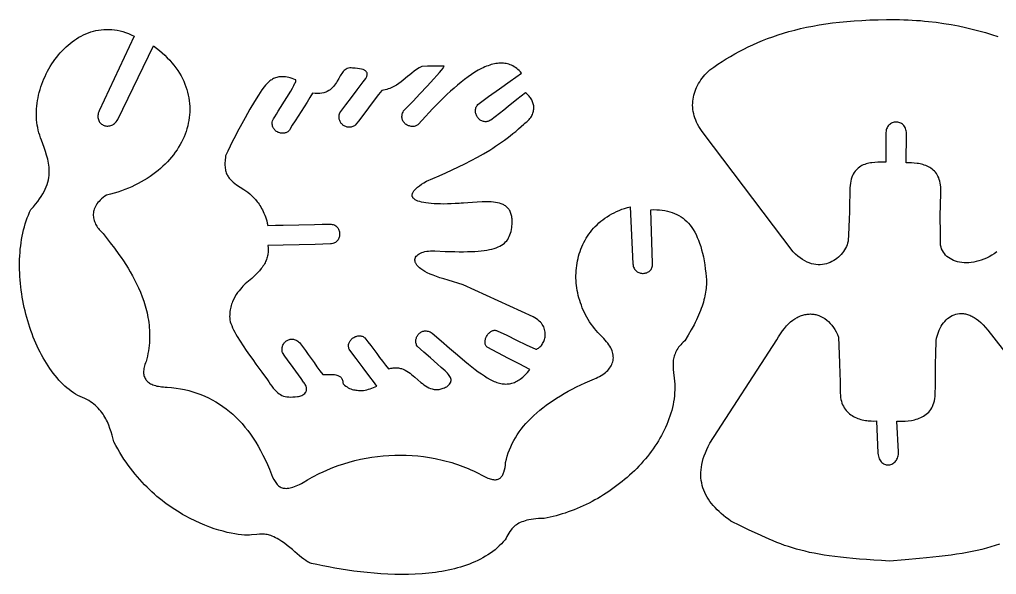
# Model space of a CAD drawing. Extents: x 0 to 255, y 0 to 95.
# Drawn here: x 99.8 to 177.2, y 0 to 43.9 of the extents above; entities that cross this region are included whole.
import ezdxf

# ---------------------------------------------------------------- set-up
doc = ezdxf.new("R2010")
doc.units = 0
doc.layers.add('LAYER_1', color=1, linetype='CONTINUOUS')

msp = doc.modelspace()

# ---------------------------------------------------------------- linework, layer by layer
at = {"layer": 'LAYER_1'}
for points in [[(177.2, 25.507), (176.998, 25.366), (176.794, 25.239), (176.589, 25.124), (176.383, 25.023), (176.178, 24.934), (175.974, 24.857), (175.771, 24.793), (175.569, 24.741), (175.371, 24.701), (175.175, 24.672), (174.983, 24.655), (174.794, 24.649), (174.611, 24.654), (174.432, 24.67), (174.259, 24.696), (174.093, 24.733), (173.933, 24.779), (173.781, 24.836), (173.637, 24.902), (173.501, 24.978), (173.374, 25.063), (173.257, 25.156), (173.15, 25.259), (173.053, 25.37), (172.968, 25.49), (172.895, 25.618), (172.834, 25.753), (172.786, 25.896), (172.766, 25.971), (172.751, 26.047), (172.733, 27.253), (172.726, 28.076), (172.725, 28.614), (172.731, 28.967), (172.748, 29.501), (172.757, 29.879), (172.761, 30.462), (172.757, 30.636), (172.743, 30.801), (172.72, 30.956), (172.688, 31.103), (172.648, 31.24), (172.601, 31.369), (172.545, 31.489), (172.483, 31.602), (172.415, 31.706), (172.34, 31.804), (172.259, 31.893), (172.174, 31.976), (172.083, 32.052), (171.988, 32.121), (171.89, 32.185), (171.787, 32.242), (171.682, 32.293), (171.574, 32.339), (171.463, 32.379), (171.351, 32.415), (171.238, 32.446), (171.123, 32.472), (171.008, 32.495), (170.893, 32.513), (170.664, 32.538), (170.44, 32.551), (170.224, 32.553), (170.02, 32.547), (170.047, 34.854), (170.041, 34.968), (170.026, 35.075), (170.003, 35.174), (169.972, 35.266), (169.934, 35.35), (169.89, 35.426), (169.84, 35.495), (169.784, 35.557), (169.724, 35.611), (169.66, 35.657), (169.592, 35.697), (169.521, 35.728), (169.448, 35.753), (169.373, 35.77), (169.297, 35.779), (169.221, 35.782), (169.144, 35.777), (169.069, 35.764), (168.994, 35.745), (168.922, 35.718), (168.852, 35.684), (168.785, 35.643), (168.721, 35.595), (168.662, 35.539), (168.608, 35.476), (168.559, 35.407), (168.517, 35.33), (168.481, 35.246), (168.452, 35.155), (168.431, 35.056), (168.419, 34.951), (168.415, 34.839), (168.415, 34.839), (168.425, 32.594), (168.22, 32.6), (168.003, 32.602), (167.778, 32.599), (167.546, 32.587), (167.313, 32.562), (167.197, 32.545), (167.081, 32.522), (166.967, 32.496), (166.854, 32.464), (166.743, 32.426), (166.635, 32.383), (166.529, 32.334), (166.427, 32.278), (166.328, 32.214), (166.234, 32.144), (166.144, 32.065), (166.059, 31.979), (165.98, 31.883), (165.906, 31.779), (165.839, 31.665), (165.778, 31.542), (165.724, 31.408), (165.678, 31.264), (165.64, 31.108), (165.61, 30.942), (165.589, 30.763), (165.577, 30.572), (165.556, 29.928), (165.546, 29.508), (165.539, 28.959), (165.532, 28.638), (165.515, 28.159), (165.482, 27.427), (165.43, 26.345), (165.394, 26.208), (165.349, 26.072), (165.294, 25.938), (165.229, 25.805), (165.156, 25.676), (165.074, 25.55), (164.985, 25.428), (164.887, 25.311), (164.782, 25.199), (164.669, 25.093), (164.55, 24.994), (164.424, 24.901), (164.293, 24.817), (164.155, 24.741), (164.012, 24.674), (163.864, 24.616), (163.711, 24.569), (163.554, 24.533), (163.393, 24.508), (163.228, 24.495), (163.06, 24.495), (162.889, 24.509), (162.715, 24.536), (162.539, 24.578), (162.361, 24.635), (162.182, 24.708), (162.001, 24.798), (161.819, 24.905), (161.637, 25.029), (161.454, 25.172), (161.272, 25.333), (161.09, 25.514), (153.953, 34.931), (153.829, 35.098), (153.715, 35.265), (153.612, 35.433), (153.52, 35.601), (153.437, 35.769), (153.365, 35.937), (153.303, 36.105), (153.25, 36.273), (153.207, 36.44), (153.173, 36.606), (153.149, 36.772), (153.133, 36.938), (153.127, 37.102), (153.129, 37.266), (153.14, 37.428), (153.159, 37.589), (153.186, 37.749), (153.222, 37.907), (153.265, 38.064), (153.316, 38.219), (153.375, 38.372), (153.441, 38.523), (153.515, 38.672), (153.596, 38.819), (153.683, 38.964), (153.777, 39.107), (153.878, 39.246), (153.986, 39.383), (154.099, 39.518), (154.219, 39.649), (154.344, 39.778), (154.476, 39.903), (154.798, 40.126), (155.123, 40.344), (155.452, 40.557), (155.785, 40.765), (156.122, 40.967), (156.465, 41.164), (156.814, 41.356), (157.169, 41.542), (157.531, 41.722), (157.901, 41.896), (158.279, 42.064), (158.665, 42.225), (159.062, 42.38), (159.468, 42.529), (159.884, 42.67), (160.312, 42.805), (160.751, 42.932), (161.203, 43.052), (161.668, 43.165), (162.146, 43.27), (162.638, 43.368), (163.145, 43.457), (163.667, 43.539), (164.205, 43.612), (164.76, 43.677), (165.331, 43.733), (165.92, 43.781), (166.527, 43.82), (167.153, 43.85), (167.798, 43.871), (168.463, 43.882), (169.149, 43.884), (169.494, 43.88), (169.836, 43.871), (170.172, 43.858), (170.505, 43.841), (170.833, 43.821), (171.156, 43.797), (171.476, 43.77), (171.791, 43.739), (172.409, 43.668), (173.01, 43.583), (173.595, 43.487), (174.164, 43.38), (174.718, 43.263), (175.258, 43.136), (175.782, 43), (176.292, 42.856), (176.788, 42.704), (177.271, 42.546)], [(177.417, 2.393), (177.081, 2.282), (176.738, 2.177), (176.385, 2.078), (176.022, 1.985), (175.648, 1.898), (175.262, 1.816), (174.863, 1.738), (174.45, 1.665), (174.022, 1.596), (173.578, 1.531), (173.118, 1.47), (172.639, 1.411), (172.143, 1.356), (171.626, 1.303), (171.089, 1.252), (169.949, 1.155), (168.716, 1.063), (168.073, 1.096), (167.462, 1.132), (166.881, 1.171), (166.329, 1.213), (165.803, 1.258), (165.303, 1.306), (164.826, 1.357), (164.372, 1.413), (163.938, 1.471), (163.524, 1.534), (163.127, 1.601), (162.747, 1.672), (162.381, 1.748), (162.028, 1.828), (161.687, 1.913), (161.355, 2.002), (161.032, 2.097), (160.716, 2.197), (160.406, 2.302), (160.099, 2.412), (159.794, 2.528), (159.49, 2.65), (159.186, 2.778), (158.879, 2.912), (158.252, 3.199), (157.597, 3.512), (156.903, 3.852), (156.156, 4.222), (155.954, 4.366), (155.759, 4.512), (155.572, 4.661), (155.393, 4.812), (155.223, 4.966), (155.06, 5.122), (154.906, 5.282), (154.761, 5.444), (154.625, 5.609), (154.498, 5.777), (154.381, 5.947), (154.273, 6.122), (154.175, 6.299), (154.088, 6.479), (154.01, 6.663), (153.943, 6.85), (153.887, 7.041), (153.842, 7.236), (153.808, 7.434), (153.786, 7.635), (153.775, 7.841), (153.776, 8.05), (153.79, 8.263), (153.815, 8.481), (153.853, 8.702), (153.904, 8.928), (153.968, 9.158), (154.045, 9.392), (154.135, 9.63), (154.24, 9.873), (154.358, 10.121), (154.49, 10.373), (159.794, 18.55), (159.934, 18.805), (160.08, 19.042), (160.231, 19.262), (160.387, 19.464), (160.547, 19.649), (160.711, 19.818), (160.878, 19.969), (161.048, 20.104), (161.22, 20.222), (161.394, 20.323), (161.482, 20.368), (161.57, 20.409), (161.658, 20.445), (161.746, 20.478), (161.834, 20.507), (161.922, 20.532), (162.01, 20.553), (162.098, 20.57), (162.186, 20.583), (162.273, 20.592), (162.361, 20.597), (162.448, 20.599), (162.534, 20.597), (162.62, 20.591), (162.706, 20.581), (162.79, 20.567), (162.875, 20.55), (162.958, 20.529), (163.122, 20.476), (163.283, 20.409), (163.44, 20.327), (163.592, 20.231), (163.739, 20.121), (163.88, 19.997), (164.015, 19.859), (164.144, 19.708), (164.265, 19.543), (164.379, 19.365), (164.484, 19.175), (164.581, 18.971), (164.669, 18.754), (164.739, 16.727), (164.777, 15.837), (164.795, 15.303), (164.811, 14.342), (164.818, 14.168), (164.836, 14.002), (164.862, 13.845), (164.898, 13.696), (164.942, 13.556), (164.995, 13.423), (165.055, 13.299), (165.122, 13.182), (165.196, 13.073), (165.276, 12.971), (165.362, 12.875), (165.453, 12.787), (165.549, 12.706), (165.65, 12.63), (165.754, 12.561), (165.862, 12.499), (165.973, 12.441), (166.086, 12.39), (166.202, 12.344), (166.319, 12.303), (166.437, 12.267), (166.556, 12.236), (166.675, 12.209), (166.794, 12.187), (166.912, 12.169), (167.03, 12.155), (167.259, 12.138), (167.478, 12.134), (167.683, 12.142), (167.781, 9.592), (167.8, 9.466), (167.826, 9.349), (167.859, 9.242), (167.899, 9.144), (167.944, 9.056), (167.994, 8.977), (168.05, 8.907), (168.109, 8.846), (168.172, 8.794), (168.238, 8.75), (168.307, 8.715), (168.378, 8.689), (168.451, 8.67), (168.524, 8.66), (168.598, 8.658), (168.672, 8.663), (168.746, 8.677), (168.819, 8.698), (168.889, 8.726), (168.958, 8.762), (169.024, 8.804), (169.087, 8.854), (169.147, 8.911), (169.202, 8.974), (169.252, 9.044), (169.297, 9.121), (169.336, 9.204), (169.369, 9.293), (169.395, 9.388), (169.414, 9.49), (169.425, 9.597), (169.427, 9.709), (169.427, 9.709), (169.279, 12.116), (169.486, 12.115), (169.71, 12.118), (169.947, 12.129), (170.193, 12.151), (170.443, 12.186), (170.569, 12.21), (170.694, 12.238), (170.819, 12.27), (170.941, 12.308), (171.062, 12.352), (171.181, 12.401), (171.296, 12.456), (171.408, 12.518), (171.516, 12.587), (171.62, 12.663), (171.719, 12.747), (171.812, 12.838), (171.899, 12.938), (171.979, 13.047), (172.052, 13.165), (172.118, 13.292), (172.176, 13.429), (172.225, 13.576), (172.265, 13.734), (172.295, 13.903), (172.315, 14.082), (172.325, 14.273), (172.336, 14.918), (172.339, 15.338), (172.337, 15.887), (172.339, 16.208), (172.349, 16.687), (172.369, 17.42), (172.404, 18.502), (172.436, 18.674), (172.477, 18.844), (172.526, 19.009), (172.583, 19.171), (172.647, 19.327), (172.72, 19.478), (172.8, 19.623), (172.887, 19.761), (172.981, 19.891), (173.082, 20.014), (173.189, 20.127), (173.302, 20.231), (173.421, 20.325), (173.546, 20.408), (173.677, 20.479), (173.812, 20.539), (173.953, 20.585), (174.098, 20.619), (174.248, 20.638), (174.324, 20.642), (174.402, 20.643), (174.48, 20.639), (174.56, 20.632), (174.64, 20.621), (174.721, 20.605), (174.803, 20.586), (174.886, 20.562), (174.97, 20.534), (175.055, 20.501), (175.14, 20.464), (175.226, 20.422), (175.313, 20.376), (175.4, 20.325), (175.488, 20.269), (175.577, 20.209), (175.755, 20.072), (175.936, 19.915), (176.119, 19.737), (176.303, 19.537), (176.488, 19.314), (183.774, 10.012)]]:
    msp.add_lwpolyline(points, dxfattribs=at)
for points in [[(100.741, 28.864), (100.941, 29.079), (101.124, 29.291), (101.29, 29.498), (101.44, 29.702), (101.574, 29.902), (101.693, 30.098), (101.798, 30.291), (101.889, 30.481), (101.967, 30.667), (102.033, 30.85), (102.086, 31.03), (102.129, 31.208), (102.161, 31.382), (102.183, 31.554), (102.195, 31.723), (102.199, 31.89), (102.195, 32.055), (102.184, 32.218), (102.166, 32.379), (102.141, 32.537), (102.111, 32.694), (102.076, 32.85), (102.037, 33.003), (101.995, 33.156), (101.901, 33.457), (101.8, 33.753), (101.697, 34.047), (101.597, 34.338), (101.518, 34.531), (101.448, 34.728), (101.387, 34.927), (101.334, 35.13), (101.289, 35.335), (101.253, 35.543), (101.225, 35.753), (101.204, 35.965), (101.192, 36.178), (101.187, 36.393), (101.19, 36.609), (101.201, 36.825), (101.219, 37.042), (101.244, 37.26), (101.276, 37.477), (101.315, 37.694), (101.361, 37.911), (101.414, 38.127), (101.474, 38.342), (101.54, 38.555), (101.612, 38.767), (101.69, 38.977), (101.775, 39.185), (101.865, 39.39), (101.962, 39.593), (102.064, 39.793), (102.171, 39.989), (102.284, 40.183), (102.403, 40.372), (102.527, 40.557), (102.655, 40.738), (102.789, 40.915), (102.927, 41.087), (103.071, 41.253), (103.218, 41.415), (103.371, 41.571), (103.527, 41.72), (103.688, 41.864), (103.853, 42.001), (104.021, 42.132), (104.194, 42.256), (104.37, 42.372), (104.55, 42.481), (104.733, 42.582), (104.92, 42.675), (105.109, 42.76), (105.302, 42.837), (105.498, 42.904), (105.696, 42.963), (105.897, 43.012), (106.101, 43.051), (106.307, 43.081), (106.515, 43.1), (106.726, 43.109), (106.938, 43.107), (107.153, 43.094), (107.369, 43.071), (107.587, 43.035), (107.806, 42.988), (108.027, 42.929), (108.249, 42.857), (108.472, 42.773), (108.697, 42.676), (108.922, 42.566), (106.161, 36.672), (106.118, 36.574), (106.085, 36.479), (106.063, 36.386), (106.05, 36.296), (106.047, 36.209), (106.052, 36.126), (106.065, 36.047), (106.086, 35.971), (106.114, 35.9), (106.149, 35.833), (106.19, 35.771), (106.237, 35.713), (106.289, 35.661), (106.346, 35.614), (106.407, 35.573), (106.472, 35.538), (106.54, 35.509), (106.611, 35.487), (106.684, 35.471), (106.759, 35.462), (106.836, 35.46), (106.914, 35.466), (106.991, 35.479), (107.069, 35.5), (107.146, 35.529), (107.223, 35.567), (107.297, 35.614), (107.37, 35.669), (107.44, 35.733), (107.507, 35.807), (107.571, 35.89), (107.63, 35.984), (110.441, 41.799), (110.684, 41.62), (110.916, 41.436), (111.137, 41.25), (111.346, 41.059), (111.545, 40.866), (111.732, 40.669), (111.909, 40.469), (112.074, 40.267), (112.229, 40.062), (112.374, 39.854), (112.508, 39.644), (112.631, 39.433), (112.744, 39.219), (112.846, 39.004), (112.939, 38.787), (113.021, 38.569), (113.093, 38.349), (113.156, 38.129), (113.208, 37.907), (113.251, 37.686), (113.283, 37.463), (113.307, 37.241), (113.32, 37.018), (113.325, 36.795), (113.32, 36.573), (113.305, 36.351), (113.282, 36.13), (113.249, 35.909), (113.207, 35.69), (113.157, 35.472), (113.097, 35.254), (113.029, 35.039), (112.952, 34.825), (112.867, 34.613), (112.773, 34.403), (112.67, 34.195), (112.56, 33.99), (112.441, 33.787), (112.314, 33.587), (112.178, 33.39), (112.035, 33.196), (111.884, 33.005), (111.725, 32.818), (111.559, 32.635), (111.384, 32.455), (111.202, 32.279), (111.013, 32.108), (110.817, 31.94), (110.613, 31.778), (110.401, 31.62), (110.183, 31.467), (109.958, 31.319), (109.725, 31.176), (109.486, 31.038), (109.24, 30.907), (108.987, 30.781), (108.728, 30.661), (108.462, 30.547), (108.19, 30.439), (107.911, 30.338), (107.627, 30.244), (107.335, 30.157), (107.038, 30.076), (106.735, 30.003), (106.594, 29.905), (106.465, 29.807), (106.346, 29.707), (106.239, 29.607), (106.142, 29.506), (106.055, 29.405), (105.978, 29.303), (105.91, 29.202), (105.852, 29.1), (105.803, 28.998), (105.763, 28.896), (105.731, 28.794), (105.708, 28.692), (105.693, 28.591), (105.685, 28.49), (105.685, 28.39), (105.692, 28.291), (105.706, 28.192), (105.726, 28.095), (105.753, 27.998), (105.785, 27.902), (105.824, 27.808), (105.868, 27.715), (105.917, 27.624), (105.972, 27.534), (106.031, 27.446), (106.094, 27.36), (106.161, 27.275), (106.232, 27.193), (106.307, 27.112), (106.385, 27.034), (106.466, 26.959), (107.03, 26.231), (107.361, 25.796), (107.712, 25.315), (107.892, 25.059), (108.073, 24.792), (108.255, 24.515), (108.434, 24.228), (108.612, 23.931), (108.786, 23.626), (108.954, 23.311), (109.117, 22.987), (109.272, 22.655), (109.419, 22.315), (109.555, 21.966), (109.681, 21.611), (109.794, 21.247), (109.846, 21.063), (109.894, 20.877), (109.938, 20.689), (109.978, 20.499), (110.015, 20.308), (110.047, 20.116), (110.075, 19.921), (110.098, 19.725), (110.117, 19.528), (110.131, 19.329), (110.14, 19.129), (110.144, 18.927), (110.143, 18.724), (110.136, 18.52), (110.124, 18.314), (110.106, 18.107), (110.082, 17.899), (110.052, 17.69), (110.016, 17.479), (109.973, 17.268), (109.924, 17.055), (109.869, 16.841), (109.82, 16.723), (109.779, 16.609), (109.744, 16.497), (109.715, 16.389), (109.694, 16.285), (109.678, 16.183), (109.67, 16.085), (109.667, 15.991), (109.672, 15.899), (109.683, 15.812), (109.7, 15.728), (109.724, 15.647), (109.754, 15.57), (109.791, 15.496), (109.834, 15.427), (109.883, 15.36), (109.939, 15.298), (110.001, 15.239), (110.07, 15.183), (110.144, 15.132), (110.226, 15.084), (110.313, 15.04), (110.406, 15), (110.506, 14.964), (110.612, 14.932), (110.724, 14.903), (110.842, 14.879), (110.967, 14.858), (111.097, 14.842), (111.234, 14.829), (111.377, 14.821), (111.525, 14.816), (111.883, 14.785), (112.234, 14.741), (112.578, 14.686), (112.916, 14.618), (113.248, 14.539), (113.573, 14.448), (113.892, 14.345), (114.205, 14.231), (114.511, 14.104), (114.811, 13.966), (115.104, 13.815), (115.392, 13.653), (115.672, 13.479), (115.947, 13.293), (116.214, 13.095), (116.476, 12.885), (116.731, 12.663), (116.98, 12.43), (117.222, 12.185), (117.458, 11.927), (117.688, 11.658), (117.911, 11.377), (118.128, 11.084), (118.339, 10.779), (118.543, 10.463), (118.741, 10.134), (118.932, 9.794), (119.117, 9.442), (119.296, 9.078), (119.468, 8.702), (119.634, 8.314), (119.793, 7.914), (119.883, 7.701), (119.976, 7.509), (120.025, 7.421), (120.075, 7.338), (120.127, 7.261), (120.181, 7.189), (120.237, 7.124), (120.296, 7.064), (120.357, 7.01), (120.421, 6.962), (120.489, 6.921), (120.559, 6.886), (120.633, 6.857), (120.711, 6.835), (120.792, 6.82), (120.878, 6.811), (120.968, 6.809), (121.063, 6.815), (121.162, 6.827), (121.267, 6.847), (121.376, 6.874), (121.491, 6.909), (121.612, 6.951), (121.738, 7.001), (121.871, 7.059), (122.01, 7.125), (122.155, 7.199), (122.307, 7.281), (122.632, 7.47), (122.825, 7.583), (123.021, 7.693), (123.218, 7.799), (123.418, 7.903), (123.619, 8.003), (123.822, 8.099), (124.234, 8.283), (124.653, 8.453), (125.077, 8.61), (125.507, 8.754), (125.942, 8.884), (126.382, 9.001), (126.826, 9.104), (127.274, 9.193), (127.724, 9.269), (128.177, 9.331), (128.632, 9.379), (129.089, 9.412), (129.547, 9.432), (130.005, 9.438), (130.463, 9.429), (130.921, 9.407), (131.378, 9.369), (131.833, 9.318), (132.286, 9.252), (132.737, 9.171), (132.961, 9.125), (133.185, 9.076), (133.407, 9.023), (133.629, 8.966), (133.85, 8.905), (134.069, 8.841), (134.288, 8.773), (134.505, 8.701), (134.721, 8.626), (134.936, 8.547), (135.149, 8.464), (135.361, 8.377), (135.571, 8.286), (135.78, 8.192), (135.987, 8.094), (136.192, 7.992), (136.396, 7.887), (136.598, 7.777), (136.709, 7.717), (136.816, 7.665), (136.919, 7.62), (137.018, 7.582), (137.112, 7.55), (137.202, 7.526), (137.287, 7.508), (137.369, 7.497), (137.447, 7.492), (137.521, 7.493), (137.591, 7.501), (137.657, 7.515), (137.72, 7.534), (137.779, 7.559), (137.835, 7.59), (137.887, 7.627), (137.936, 7.669), (137.982, 7.716), (138.025, 7.768), (138.064, 7.825), (138.101, 7.887), (138.134, 7.954), (138.165, 8.026), (138.193, 8.102), (138.24, 8.267), (138.278, 8.448), (138.306, 8.646), (138.325, 8.857), (138.382, 9.112), (138.45, 9.365), (138.53, 9.614), (138.621, 9.86), (138.724, 10.104), (138.837, 10.344), (138.961, 10.581), (139.096, 10.816), (139.242, 11.047), (139.398, 11.275), (139.566, 11.5), (139.743, 11.722), (139.931, 11.94), (140.129, 12.156), (140.338, 12.368), (140.556, 12.577), (140.785, 12.783), (141.024, 12.986), (141.272, 13.185), (141.53, 13.381), (141.798, 13.574), (142.075, 13.764), (142.362, 13.95), (142.658, 14.133), (142.964, 14.312), (143.278, 14.488), (143.602, 14.661), (143.935, 14.83), (144.277, 14.996), (144.627, 15.159), (144.986, 15.317), (145.354, 15.473), (145.497, 15.534), (145.634, 15.598), (145.764, 15.666), (145.887, 15.737), (146.004, 15.812), (146.114, 15.889), (146.216, 15.969), (146.312, 16.052), (146.4, 16.138), (146.481, 16.227), (146.554, 16.318), (146.619, 16.412), (146.677, 16.508), (146.726, 16.607), (146.768, 16.707), (146.801, 16.81), (146.825, 16.914), (146.842, 17.021), (146.849, 17.129), (146.847, 17.239), (146.837, 17.351), (146.817, 17.464), (146.788, 17.578), (146.75, 17.693), (146.702, 17.81), (146.645, 17.928), (146.578, 18.047), (146.5, 18.167), (146.413, 18.287), (146.315, 18.408), (146.207, 18.53), (146.089, 18.652), (145.928, 18.806), (145.773, 18.965), (145.624, 19.127), (145.482, 19.292), (145.345, 19.46), (145.215, 19.632), (145.09, 19.806), (144.972, 19.983), (144.86, 20.163), (144.754, 20.345), (144.654, 20.529), (144.56, 20.715), (144.473, 20.903), (144.391, 21.093), (144.316, 21.285), (144.247, 21.477), (144.184, 21.671), (144.127, 21.867), (144.076, 22.062), (144.031, 22.259), (143.993, 22.456), (143.96, 22.654), (143.934, 22.852), (143.914, 23.049), (143.9, 23.247), (143.892, 23.444), (143.891, 23.641), (143.895, 23.838), (143.906, 24.033), (143.923, 24.228), (143.946, 24.421), (143.975, 24.613), (144.011, 24.804), (144.052, 24.993), (144.1, 25.18), (144.154, 25.366), (144.214, 25.549), (144.281, 25.73), (144.353, 25.908), (144.432, 26.084), (144.517, 26.257), (144.608, 26.427), (144.705, 26.594), (144.809, 26.758), (144.919, 26.918), (145.035, 27.075), (145.157, 27.228), (145.285, 27.377), (145.42, 27.521), (145.561, 27.662), (145.708, 27.798), (145.861, 27.929), (146.02, 28.056), (146.186, 28.177), (146.358, 28.294), (146.536, 28.405), (146.721, 28.511), (146.911, 28.611), (147.108, 28.705), (147.311, 28.794), (147.521, 28.876), (147.737, 28.952), (147.958, 29.021), (148.187, 29.084), (148.399, 24.571), (148.41, 24.474), (148.428, 24.384), (148.454, 24.301), (148.487, 24.225), (148.527, 24.155), (148.572, 24.091), (148.622, 24.034), (148.677, 23.984), (148.736, 23.94), (148.799, 23.903), (148.865, 23.871), (148.933, 23.846), (149.003, 23.828), (149.074, 23.815), (149.146, 23.808), (149.218, 23.808), (149.29, 23.814), (149.361, 23.825), (149.431, 23.843), (149.498, 23.866), (149.563, 23.895), (149.625, 23.93), (149.683, 23.971), (149.737, 24.017), (149.786, 24.069), (149.83, 24.126), (149.868, 24.189), (149.899, 24.257), (149.923, 24.331), (149.94, 24.41), (149.948, 24.495), (149.948, 24.584), (149.821, 28.847), (150.056, 28.852), (150.284, 28.848), (150.506, 28.835), (150.721, 28.812), (150.929, 28.781), (151.131, 28.739), (151.327, 28.688), (151.516, 28.628), (151.699, 28.557), (151.875, 28.476), (152.045, 28.385), (152.208, 28.284), (152.365, 28.172), (152.516, 28.049), (152.66, 27.915), (152.798, 27.77), (152.93, 27.614), (153.056, 27.447), (153.175, 27.268), (153.288, 27.078), (153.395, 26.876), (153.496, 26.661), (153.591, 26.435), (153.679, 26.196), (153.762, 25.945), (153.838, 25.682), (153.908, 25.405), (153.972, 25.116), (154.031, 24.814), (154.083, 24.498), (154.129, 24.169), (154.169, 23.827), (154.199, 23.574), (154.215, 23.313), (154.217, 23.179), (154.216, 23.043), (154.211, 22.905), (154.202, 22.764), (154.189, 22.621), (154.172, 22.475), (154.151, 22.327), (154.125, 22.176), (154.095, 22.022), (154.06, 21.865), (154.02, 21.706), (153.975, 21.543), (153.926, 21.377), (153.871, 21.209), (153.811, 21.037), (153.746, 20.862), (153.675, 20.683), (153.598, 20.501), (153.516, 20.316), (153.428, 20.127), (153.335, 19.934), (153.235, 19.738), (153.016, 19.334), (152.772, 18.915), (152.502, 18.479), (152.388, 18.376), (152.283, 18.273), (152.186, 18.171), (152.099, 18.069), (152.019, 17.966), (151.947, 17.865), (151.883, 17.763), (151.826, 17.661), (151.776, 17.559), (151.732, 17.457), (151.694, 17.355), (151.662, 17.252), (151.635, 17.149), (151.613, 17.046), (151.596, 16.943), (151.584, 16.838), (151.576, 16.734), (151.571, 16.629), (151.572, 16.416), (151.584, 16.2), (151.604, 15.981), (151.658, 15.529), (151.687, 15.295), (151.714, 15.056), (151.717, 14.822), (151.712, 14.589), (151.7, 14.356), (151.679, 14.123), (151.651, 13.892), (151.616, 13.661), (151.573, 13.431), (151.523, 13.202), (151.466, 12.974), (151.402, 12.747), (151.331, 12.522), (151.254, 12.297), (151.17, 12.074), (151.079, 11.853), (150.983, 11.633), (150.88, 11.414), (150.771, 11.198), (150.657, 10.983), (150.536, 10.77), (150.411, 10.558), (150.279, 10.349), (150.142, 10.142), (150.001, 9.937), (149.854, 9.735), (149.702, 9.535), (149.545, 9.337), (149.384, 9.142), (149.218, 8.949), (149.048, 8.759), (148.873, 8.572), (148.695, 8.387), (148.512, 8.206), (148.326, 8.028), (148.136, 7.852), (147.942, 7.68), (147.745, 7.511), (147.545, 7.345), (147.341, 7.183), (147.134, 7.025), (146.925, 6.869), (146.712, 6.718), (146.497, 6.57), (146.28, 6.426), (146.06, 6.286), (145.838, 6.15), (145.614, 6.018), (145.388, 5.891), (145.16, 5.767), (144.93, 5.648), (144.699, 5.533), (144.466, 5.423), (144.232, 5.317), (143.997, 5.216), (143.761, 5.12), (143.523, 5.028), (143.286, 4.941), (143.047, 4.859), (142.808, 4.783), (142.569, 4.711), (142.329, 4.645), (142.09, 4.584), (141.85, 4.528), (141.611, 4.478), (141.371, 4.434), (141.14, 4.428), (140.921, 4.417), (140.716, 4.4), (140.523, 4.378), (140.342, 4.351), (140.172, 4.319), (140.014, 4.283), (139.866, 4.242), (139.729, 4.198), (139.601, 4.15), (139.483, 4.099), (139.373, 4.045), (139.271, 3.988), (139.178, 3.929), (139.091, 3.867), (139.012, 3.803), (138.938, 3.738), (138.871, 3.672), (138.809, 3.604), (138.753, 3.535), (138.652, 3.397), (138.566, 3.259), (138.49, 3.122), (138.422, 2.991), (138.356, 2.866), (138.289, 2.75), (138.14, 2.578), (137.985, 2.414), (137.823, 2.255), (137.656, 2.103), (137.482, 1.957), (137.302, 1.817), (137.117, 1.684), (136.927, 1.556), (136.731, 1.434), (136.53, 1.318), (136.324, 1.207), (136.114, 1.103), (135.898, 1.003), (135.679, 0.909), (135.455, 0.82), (135.227, 0.737), (134.996, 0.658), (134.76, 0.585), (134.521, 0.516), (134.279, 0.452), (134.034, 0.393), (133.785, 0.339), (133.534, 0.288), (133.28, 0.243), (133.024, 0.201), (132.765, 0.164), (132.504, 0.131), (132.242, 0.102), (131.977, 0.076), (131.711, 0.055), (131.175, 0.023), (130.634, 0.005), (130.09, 0), (129.545, 0.008), (129, 0.027), (128.456, 0.057), (127.914, 0.097), (127.377, 0.146), (126.844, 0.204), (126.319, 0.269), (125.802, 0.342), (125.295, 0.42), (124.798, 0.504), (124.314, 0.592), (123.844, 0.684), (123.389, 0.779), (122.95, 0.876), (122.878, 0.899), (122.804, 0.927), (122.73, 0.962), (122.654, 1.002), (122.5, 1.098), (122.34, 1.212), (122.176, 1.342), (122.005, 1.485), (121.644, 1.798), (121.452, 1.964), (121.253, 2.131), (121.045, 2.298), (120.827, 2.461), (120.6, 2.618), (120.363, 2.767), (120.241, 2.837), (120.116, 2.904), (119.987, 2.968), (119.857, 3.027), (119.75, 3.07), (119.646, 3.105), (119.544, 3.134), (119.442, 3.156), (119.342, 3.172), (119.243, 3.183), (119.144, 3.19), (119.044, 3.192), (118.844, 3.185), (118.64, 3.169), (118.204, 3.121), (118.042, 3.109), (117.855, 3.106), (117.644, 3.114), (117.41, 3.133), (117.156, 3.163), (116.881, 3.205), (116.589, 3.26), (116.279, 3.329), (115.954, 3.411), (115.615, 3.508), (115.262, 3.619), (114.899, 3.747), (114.525, 3.89), (114.142, 4.051), (113.752, 4.228), (113.356, 4.424), (112.955, 4.639), (112.754, 4.753), (112.551, 4.872), (112.348, 4.996), (112.145, 5.126), (111.942, 5.26), (111.739, 5.399), (111.536, 5.544), (111.333, 5.694), (111.131, 5.85), (110.93, 6.011), (110.729, 6.177), (110.53, 6.349), (110.332, 6.527), (110.135, 6.71), (109.94, 6.899), (109.746, 7.095), (109.555, 7.296), (109.365, 7.503), (109.178, 7.717), (108.993, 7.936), (108.811, 8.162), (108.632, 8.394), (108.455, 8.633), (108.282, 8.878), (108.112, 9.13), (107.945, 9.388), (107.782, 9.653), (107.623, 9.925), (107.468, 10.204), (107.317, 10.489), (107.174, 11.015), (107.096, 11.28), (107.009, 11.543), (106.912, 11.804), (106.859, 11.934), (106.802, 12.062), (106.742, 12.189), (106.677, 12.315), (106.608, 12.439), (106.534, 12.561), (106.456, 12.682), (106.371, 12.801), (106.282, 12.917), (106.186, 13.031), (106.084, 13.143), (105.975, 13.252), (105.86, 13.358), (105.737, 13.46), (105.607, 13.56), (105.47, 13.657), (105.324, 13.75), (105.17, 13.839), (105.007, 13.924), (104.835, 14.006), (104.654, 14.083), (104.463, 14.156), (104.286, 14.26), (104.112, 14.373), (103.941, 14.494), (103.771, 14.622), (103.605, 14.759), (103.441, 14.903), (103.281, 15.054), (103.123, 15.212), (102.968, 15.377), (102.816, 15.549), (102.667, 15.727), (102.521, 15.912), (102.378, 16.102), (102.239, 16.298), (102.102, 16.5), (101.97, 16.707), (101.84, 16.919), (101.714, 17.136), (101.592, 17.358), (101.473, 17.585), (101.358, 17.816), (101.247, 18.051), (101.139, 18.29), (101.035, 18.532), (100.935, 18.778), (100.839, 19.028), (100.748, 19.28), (100.66, 19.536), (100.576, 19.793), (100.497, 20.054), (100.422, 20.316), (100.351, 20.581), (100.284, 20.848), (100.222, 21.116), (100.165, 21.385), (100.112, 21.656), (100.064, 21.927), (100.02, 22.2), (99.982, 22.473), (99.948, 22.746), (99.919, 23.019), (99.895, 23.293), (99.876, 23.566), (99.862, 23.838), (99.853, 24.11), (99.849, 24.381), (99.851, 24.651), (99.858, 24.92), (99.87, 25.187), (99.888, 25.452), (99.911, 25.715), (99.939, 25.976), (99.974, 26.235), (100.014, 26.491), (100.06, 26.744), (100.111, 26.995), (100.169, 27.242), (100.232, 27.485), (100.302, 27.725), (100.377, 27.962), (100.459, 28.194), (100.546, 28.421), (100.64, 28.645), (100.741, 28.864)], [(119.503, 27.608), (120.1, 27.612), (120.711, 27.623), (121.957, 27.655), (123.203, 27.687), (123.814, 27.698), (124.411, 27.702), (124.503, 27.7), (124.589, 27.689), (124.669, 27.67), (124.744, 27.644), (124.812, 27.611), (124.875, 27.571), (124.933, 27.526), (124.984, 27.476), (125.03, 27.42), (125.07, 27.361), (125.104, 27.298), (125.132, 27.232), (125.155, 27.164), (125.171, 27.094), (125.182, 27.022), (125.187, 26.95), (125.186, 26.877), (125.179, 26.805), (125.167, 26.734), (125.148, 26.664), (125.124, 26.596), (125.093, 26.53), (125.057, 26.468), (125.014, 26.41), (124.966, 26.355), (124.912, 26.306), (124.852, 26.261), (124.786, 26.223), (124.713, 26.191), (124.635, 26.166), (124.551, 26.149), (124.461, 26.139), (123.238, 26.106), (121.982, 26.077), (120.726, 26.048), (119.503, 26.014), (119.521, 25.825), (119.526, 25.639), (119.517, 25.456), (119.507, 25.366), (119.493, 25.276), (119.476, 25.187), (119.454, 25.097), (119.428, 25.008), (119.397, 24.919), (119.363, 24.83), (119.323, 24.74), (119.279, 24.651), (119.231, 24.561), (119.177, 24.47), (119.118, 24.379), (119.055, 24.287), (118.986, 24.194), (118.832, 24.006), (118.655, 23.814), (118.456, 23.616), (118.232, 23.412), (117.983, 23.201), (117.709, 22.982), (117.534, 22.8), (117.434, 22.691), (117.329, 22.57), (117.22, 22.436), (117.111, 22.29), (117.003, 22.132), (116.899, 21.961), (116.802, 21.777), (116.713, 21.581), (116.673, 21.479), (116.635, 21.373), (116.601, 21.264), (116.571, 21.151), (116.544, 21.036), (116.521, 20.917), (116.503, 20.796), (116.49, 20.671), (116.482, 20.543), (116.479, 20.411), (116.482, 20.277), (116.491, 20.139), (116.532, 19.991), (116.583, 19.837), (116.645, 19.678), (116.716, 19.514), (116.795, 19.345), (116.883, 19.172), (116.978, 18.996), (117.08, 18.817), (117.3, 18.452), (117.539, 18.082), (117.79, 17.712), (118.048, 17.345), (118.307, 16.987), (118.562, 16.64), (119.037, 16.001), (119.246, 15.717), (119.428, 15.463), (119.578, 15.242), (119.69, 15.059), (119.812, 14.889), (119.931, 14.738), (120.046, 14.603), (120.159, 14.484), (120.272, 14.381), (120.386, 14.293), (120.502, 14.219), (120.621, 14.158), (120.745, 14.11), (120.875, 14.074), (121.012, 14.049), (121.158, 14.035), (121.313, 14.03), (121.48, 14.034), (121.658, 14.047), (121.851, 14.068), (121.937, 14.08), (122.025, 14.1), (122.114, 14.129), (122.2, 14.164), (122.281, 14.208), (122.357, 14.26), (122.424, 14.319), (122.482, 14.386), (122.506, 14.422), (122.527, 14.461), (122.544, 14.501), (122.557, 14.544), (122.567, 14.588), (122.572, 14.634), (122.573, 14.683), (122.568, 14.733), (122.559, 14.785), (122.544, 14.84), (122.524, 14.896), (122.498, 14.954), (122.466, 15.014), (122.428, 15.077), (122.383, 15.141), (122.331, 15.207), (122.131, 15.498), (121.923, 15.789), (121.495, 16.375), (121.067, 16.961), (120.859, 17.253), (120.658, 17.543), (120.641, 17.614), (120.629, 17.685), (120.623, 17.755), (120.623, 17.823), (120.629, 17.891), (120.639, 17.957), (120.655, 18.021), (120.675, 18.083), (120.7, 18.143), (120.729, 18.2), (120.763, 18.255), (120.8, 18.306), (120.84, 18.355), (120.885, 18.4), (120.932, 18.441), (120.982, 18.479), (121.035, 18.512), (121.091, 18.541), (121.149, 18.565), (121.209, 18.585), (121.27, 18.599), (121.334, 18.608), (121.398, 18.611), (121.464, 18.609), (121.531, 18.6), (121.598, 18.585), (121.666, 18.564), (121.735, 18.535), (121.803, 18.5), (121.871, 18.458), (121.939, 18.408), (122.006, 18.35), (122.245, 18.038), (122.477, 17.72), (122.705, 17.398), (122.93, 17.075), (123.156, 16.751), (123.384, 16.429), (123.616, 16.111), (123.855, 15.8), (124.024, 15.813), (124.18, 15.821), (124.324, 15.825), (124.456, 15.825), (124.577, 15.82), (124.687, 15.812), (124.787, 15.8), (124.877, 15.784), (124.958, 15.766), (125.031, 15.744), (125.095, 15.72), (125.152, 15.694), (125.201, 15.665), (125.244, 15.635), (125.281, 15.603), (125.313, 15.57), (125.339, 15.536), (125.361, 15.5), (125.393, 15.428), (125.413, 15.356), (125.426, 15.285), (125.444, 15.157), (125.459, 15.103), (125.469, 15.08), (125.482, 15.059), (125.578, 14.971), (125.675, 14.893), (125.773, 14.825), (125.873, 14.766), (125.973, 14.716), (126.074, 14.674), (126.175, 14.639), (126.277, 14.611), (126.378, 14.589), (126.479, 14.573), (126.579, 14.562), (126.678, 14.555), (126.874, 14.552), (127.064, 14.56), (127.209, 14.583), (127.347, 14.613), (127.479, 14.649), (127.608, 14.69), (127.863, 14.785), (128.128, 14.89), (127.857, 15.26), (127.585, 15.625), (127.039, 16.347), (126.494, 17.068), (126.222, 17.433), (125.951, 17.804), (125.922, 17.871), (125.902, 17.937), (125.89, 18.003), (125.885, 18.069), (125.887, 18.133), (125.896, 18.196), (125.91, 18.258), (125.931, 18.318), (125.958, 18.376), (125.989, 18.432), (126.025, 18.486), (126.065, 18.538), (126.109, 18.586), (126.157, 18.632), (126.208, 18.674), (126.262, 18.713), (126.318, 18.749), (126.376, 18.78), (126.436, 18.808), (126.496, 18.831), (126.558, 18.85), (126.62, 18.864), (126.682, 18.874), (126.744, 18.878), (126.805, 18.877), (126.865, 18.87), (126.924, 18.857), (126.98, 18.839), (127.035, 18.814), (127.086, 18.783), (127.135, 18.745), (127.18, 18.701), (127.427, 18.399), (127.664, 18.094), (127.894, 17.786), (128.122, 17.477), (128.349, 17.168), (128.58, 16.86), (128.817, 16.555), (129.063, 16.253), (129.158, 16.281), (129.25, 16.304), (129.34, 16.322), (129.429, 16.334), (129.515, 16.342), (129.6, 16.345), (129.682, 16.344), (129.763, 16.338), (129.843, 16.328), (129.921, 16.315), (129.997, 16.297), (130.072, 16.276), (130.218, 16.225), (130.359, 16.161), (130.495, 16.087), (130.628, 16.004), (130.757, 15.914), (130.884, 15.817), (131.008, 15.716), (131.131, 15.611), (131.373, 15.398), (131.615, 15.19), (131.737, 15.091), (131.861, 14.998), (131.987, 14.912), (132.115, 14.835), (132.246, 14.767), (132.382, 14.711), (132.521, 14.668), (132.592, 14.651), (132.665, 14.639), (132.739, 14.63), (132.815, 14.625), (132.891, 14.625), (132.97, 14.629), (133.05, 14.638), (133.131, 14.652), (133.215, 14.671), (133.3, 14.695), (133.387, 14.724), (133.476, 14.759), (133.567, 14.8), (133.66, 14.847), (133.751, 14.918), (133.827, 14.988), (133.89, 15.058), (133.939, 15.128), (133.975, 15.198), (133.997, 15.27), (134.006, 15.342), (134.003, 15.416), (133.986, 15.492), (133.958, 15.57), (133.917, 15.65), (133.864, 15.734), (133.799, 15.82), (133.723, 15.91), (133.636, 16.004), (133.537, 16.103), (133.232, 16.378), (132.94, 16.636), (132.383, 17.118), (131.847, 17.582), (131.581, 17.819), (131.312, 18.066), (131.281, 18.126), (131.256, 18.188), (131.237, 18.252), (131.224, 18.316), (131.217, 18.38), (131.214, 18.445), (131.217, 18.509), (131.225, 18.573), (131.238, 18.636), (131.256, 18.698), (131.278, 18.759), (131.304, 18.817), (131.335, 18.874), (131.37, 18.928), (131.408, 18.979), (131.451, 19.027), (131.497, 19.071), (131.546, 19.112), (131.599, 19.148), (131.654, 19.18), (131.713, 19.207), (131.774, 19.229), (131.838, 19.245), (131.904, 19.256), (131.972, 19.26), (132.043, 19.258), (132.115, 19.249), (132.189, 19.233), (132.265, 19.21), (132.342, 19.179), (132.421, 19.139), (132.5, 19.091), (133.221, 18.479), (133.893, 17.901), (134.519, 17.362), (135.102, 16.866), (135.38, 16.637), (135.648, 16.42), (135.907, 16.217), (136.159, 16.028), (136.403, 15.854), (136.64, 15.696), (136.87, 15.553), (137.095, 15.428), (137.313, 15.319), (137.421, 15.272), (137.527, 15.229), (137.632, 15.191), (137.736, 15.157), (137.838, 15.128), (137.94, 15.105), (138.041, 15.086), (138.141, 15.072), (138.24, 15.063), (138.339, 15.06), (138.437, 15.062), (138.534, 15.069), (138.631, 15.082), (138.727, 15.1), (138.822, 15.124), (138.918, 15.153), (139.013, 15.189), (139.108, 15.23), (139.202, 15.277), (139.297, 15.33), (139.391, 15.389), (139.485, 15.454), (139.58, 15.526), (139.674, 15.604), (139.769, 15.688), (139.864, 15.779), (139.959, 15.876), (140.055, 15.98), (140.151, 16.09), (140.247, 16.208), (139.404, 16.652), (138.556, 17.09), (137.709, 17.528), (136.865, 17.972), (136.822, 18.017), (136.786, 18.064), (136.756, 18.115), (136.732, 18.169), (136.715, 18.225), (136.703, 18.283), (136.697, 18.342), (136.696, 18.403), (136.7, 18.464), (136.709, 18.526), (136.722, 18.588), (136.74, 18.65), (136.762, 18.711), (136.788, 18.771), (136.818, 18.83), (136.851, 18.887), (136.887, 18.942), (136.926, 18.995), (136.968, 19.045), (137.012, 19.092), (137.059, 19.135), (137.107, 19.174), (137.158, 19.209), (137.209, 19.24), (137.262, 19.265), (137.317, 19.285), (137.372, 19.3), (137.427, 19.308), (137.483, 19.31), (137.539, 19.305), (137.595, 19.293), (137.65, 19.273), (138.416, 18.911), (139.182, 18.539), (139.948, 18.167), (140.715, 17.805), (140.783, 17.828), (140.849, 17.86), (140.914, 17.898), (140.978, 17.944), (141.039, 17.995), (141.097, 18.053), (141.153, 18.116), (141.205, 18.185), (141.253, 18.258), (141.298, 18.336), (141.337, 18.418), (141.373, 18.503), (141.402, 18.592), (141.427, 18.684), (141.445, 18.778), (141.458, 18.874), (141.463, 18.971), (141.462, 19.07), (141.453, 19.17), (141.437, 19.271), (141.412, 19.371), (141.379, 19.471), (141.337, 19.57), (141.286, 19.668), (141.226, 19.765), (141.156, 19.86), (141.075, 19.952), (140.984, 20.042), (140.881, 20.128), (140.768, 20.212), (140.642, 20.291), (140.505, 20.366), (134.974, 22.907), (133.778, 23.281), (133.439, 23.371), (133.127, 23.465), (132.84, 23.56), (132.578, 23.658), (132.34, 23.757), (132.126, 23.857), (131.935, 23.958), (131.767, 24.059), (131.62, 24.16), (131.494, 24.261), (131.389, 24.361), (131.304, 24.46), (131.237, 24.557), (131.211, 24.605), (131.189, 24.652), (131.172, 24.699), (131.159, 24.745), (131.15, 24.791), (131.145, 24.835), (131.145, 24.879), (131.149, 24.922), (131.156, 24.964), (131.168, 25.005), (131.183, 25.046), (131.202, 25.085), (131.25, 25.16), (131.313, 25.231), (131.388, 25.296), (131.476, 25.356), (131.576, 25.41), (131.687, 25.458), (131.808, 25.499), (131.94, 25.533), (132.08, 25.56), (132.229, 25.579), (132.386, 25.59), (132.55, 25.592), (132.721, 25.585), (133.55, 25.55), (134.302, 25.53), (134.651, 25.525), (134.982, 25.525), (135.296, 25.53), (135.593, 25.538), (135.874, 25.552), (136.138, 25.57), (136.387, 25.592), (136.621, 25.62), (136.84, 25.653), (137.045, 25.691), (137.236, 25.735), (137.414, 25.784), (137.579, 25.839), (137.731, 25.899), (137.872, 25.966), (138.001, 26.039), (138.119, 26.118), (138.226, 26.203), (138.322, 26.294), (138.409, 26.393), (138.487, 26.498), (138.556, 26.61), (138.616, 26.729), (138.668, 26.855), (138.713, 26.989), (138.75, 27.13), (138.781, 27.278), (138.805, 27.435), (138.821, 27.561), (138.833, 27.682), (138.84, 27.798), (138.842, 27.909), (138.841, 28.015), (138.835, 28.117), (138.825, 28.214), (138.81, 28.306), (138.792, 28.394), (138.771, 28.478), (138.745, 28.557), (138.716, 28.633), (138.683, 28.704), (138.647, 28.771), (138.607, 28.835), (138.564, 28.895), (138.518, 28.951), (138.47, 29.004), (138.418, 29.053), (138.363, 29.099), (138.305, 29.142), (138.245, 29.182), (138.183, 29.219), (138.118, 29.252), (137.98, 29.311), (137.835, 29.36), (137.681, 29.399), (137.52, 29.429), (137.354, 29.451), (137.181, 29.466), (137.005, 29.474), (136.824, 29.476), (136.64, 29.473), (136.454, 29.467), (136.078, 29.444), (135.335, 29.384), (134.98, 29.359), (134.809, 29.351), (134.644, 29.347), (134.32, 29.326), (134.009, 29.311), (133.711, 29.301), (133.427, 29.297), (133.156, 29.298), (132.9, 29.303), (132.658, 29.314), (132.43, 29.331), (132.218, 29.352), (132.02, 29.378), (131.838, 29.409), (131.672, 29.445), (131.522, 29.485), (131.387, 29.53), (131.27, 29.581), (131.169, 29.635), (131.085, 29.695), (131.049, 29.726), (131.018, 29.758), (130.991, 29.792), (130.969, 29.827), (130.951, 29.862), (130.937, 29.899), (130.928, 29.937), (130.924, 29.976), (130.924, 30.017), (130.929, 30.058), (130.939, 30.1), (130.953, 30.143), (130.972, 30.188), (130.995, 30.233), (131.057, 30.327), (131.138, 30.425), (131.239, 30.528), (131.359, 30.634), (131.5, 30.744), (131.662, 30.858), (131.844, 30.976), (132.047, 31.097), (132.56, 31.312), (133.072, 31.532), (133.583, 31.757), (134.092, 31.988), (134.599, 32.226), (135.101, 32.473), (135.6, 32.729), (136.093, 32.996), (136.581, 33.273), (137.061, 33.563), (137.299, 33.713), (137.534, 33.866), (137.768, 34.022), (137.999, 34.183), (138.228, 34.347), (138.454, 34.515), (138.678, 34.687), (138.9, 34.864), (139.118, 35.044), (139.334, 35.229), (139.547, 35.419), (139.757, 35.613), (139.856, 35.684), (139.947, 35.757), (140.032, 35.832), (140.11, 35.908), (140.182, 35.986), (140.247, 36.064), (140.305, 36.144), (140.358, 36.224), (140.403, 36.305), (140.443, 36.387), (140.476, 36.47), (140.504, 36.553), (140.525, 36.636), (140.541, 36.719), (140.55, 36.802), (140.554, 36.885), (140.552, 36.968), (140.544, 37.051), (140.531, 37.133), (140.513, 37.214), (140.489, 37.295), (140.46, 37.374), (140.425, 37.453), (140.385, 37.531), (140.341, 37.607), (140.291, 37.682), (140.236, 37.755), (140.176, 37.827), (140.112, 37.897), (140.043, 37.965), (139.969, 38.032), (139.891, 38.095), (139.22, 37.551), (138.537, 36.998), (138.193, 36.723), (137.846, 36.453), (137.497, 36.189), (137.147, 35.935), (137.07, 35.89), (136.994, 35.855), (136.918, 35.829), (136.843, 35.812), (136.77, 35.803), (136.698, 35.802), (136.628, 35.809), (136.56, 35.822), (136.494, 35.842), (136.431, 35.868), (136.37, 35.9), (136.313, 35.937), (136.258, 35.979), (136.207, 36.025), (136.159, 36.076), (136.116, 36.13), (136.076, 36.188), (136.041, 36.248), (136.01, 36.311), (135.984, 36.375), (135.963, 36.442), (135.947, 36.509), (135.936, 36.577), (135.932, 36.646), (135.933, 36.714), (135.94, 36.782), (135.954, 36.849), (135.974, 36.914), (136.001, 36.978), (136.036, 37.04), (136.077, 37.099), (136.126, 37.154), (136.554, 37.476), (136.978, 37.79), (137.827, 38.403), (138.688, 39.016), (139.579, 39.651), (139.488, 39.754), (139.395, 39.849), (139.3, 39.936), (139.204, 40.016), (139.105, 40.089), (139.005, 40.154), (138.903, 40.213), (138.799, 40.264), (138.693, 40.309), (138.586, 40.347), (138.477, 40.378), (138.367, 40.403), (138.255, 40.422), (138.142, 40.434), (138.027, 40.44), (137.91, 40.44), (137.793, 40.434), (137.674, 40.422), (137.553, 40.405), (137.432, 40.382), (137.309, 40.354), (137.185, 40.32), (137.06, 40.281), (136.934, 40.237), (136.806, 40.188), (136.678, 40.134), (136.549, 40.075), (136.418, 40.012), (136.155, 39.872), (135.888, 39.714), (135.619, 39.541), (135.347, 39.352), (135.072, 39.148), (134.795, 38.931), (134.517, 38.702), (134.237, 38.46), (133.956, 38.208), (133.674, 37.947), (133.391, 37.676), (133.109, 37.397), (132.826, 37.111), (132.544, 36.819), (132.263, 36.522), (131.983, 36.22), (131.427, 35.608), (131.38, 35.565), (131.33, 35.529), (131.276, 35.498), (131.219, 35.473), (131.159, 35.453), (131.097, 35.439), (131.033, 35.431), (130.968, 35.428), (130.903, 35.43), (130.837, 35.437), (130.771, 35.449), (130.705, 35.466), (130.641, 35.488), (130.579, 35.514), (130.518, 35.545), (130.46, 35.581), (130.405, 35.62), (130.353, 35.664), (130.306, 35.712), (130.262, 35.764), (130.224, 35.82), (130.19, 35.879), (130.163, 35.942), (130.142, 36.009), (130.127, 36.079), (130.12, 36.153), (130.12, 36.229), (130.128, 36.309), (130.145, 36.392), (130.171, 36.478), (130.206, 36.566), (130.252, 36.657), (130.994, 37.434), (131.534, 38), (132.104, 38.605), (132.643, 39.188), (132.88, 39.452), (133.087, 39.688), (133.255, 39.889), (133.376, 40.047), (133.416, 40.107), (133.442, 40.154), (133.453, 40.186), (133.452, 40.197), (133.447, 40.203), (132.996, 40.203), (132.566, 40.199), (132.136, 40.19), (131.685, 40.172), (131.578, 40.115), (131.473, 40.055), (131.274, 39.928), (131.085, 39.794), (130.905, 39.656), (130.731, 39.513), (130.56, 39.37), (130.219, 39.086), (130.044, 38.949), (129.863, 38.819), (129.674, 38.698), (129.575, 38.64), (129.474, 38.586), (129.369, 38.535), (129.261, 38.487), (129.148, 38.442), (129.032, 38.401), (128.911, 38.364), (128.785, 38.332), (128.654, 38.304), (128.518, 38.28), (128.256, 37.947), (127.992, 37.605), (127.465, 36.904), (126.937, 36.203), (126.674, 35.86), (126.412, 35.527), (126.351, 35.485), (126.289, 35.45), (126.226, 35.421), (126.162, 35.398), (126.099, 35.381), (126.035, 35.371), (125.971, 35.365), (125.908, 35.366), (125.846, 35.371), (125.784, 35.382), (125.724, 35.397), (125.665, 35.417), (125.608, 35.442), (125.553, 35.471), (125.5, 35.503), (125.45, 35.54), (125.403, 35.581), (125.358, 35.625), (125.317, 35.672), (125.28, 35.722), (125.246, 35.776), (125.216, 35.832), (125.191, 35.89), (125.17, 35.951), (125.155, 36.014), (125.144, 36.079), (125.139, 36.145), (125.139, 36.214), (125.145, 36.283), (125.158, 36.354), (125.177, 36.425), (125.202, 36.497), (125.68, 37.127), (126.127, 37.726), (126.573, 38.326), (127.052, 38.955), (127.16, 39.093), (127.246, 39.22), (127.309, 39.336), (127.332, 39.39), (127.35, 39.441), (127.362, 39.49), (127.368, 39.537), (127.37, 39.581), (127.365, 39.623), (127.356, 39.663), (127.341, 39.7), (127.321, 39.735), (127.295, 39.768), (127.265, 39.799), (127.229, 39.829), (127.188, 39.856), (127.142, 39.881), (127.035, 39.925), (126.909, 39.963), (126.763, 39.994), (126.598, 40.019), (126.414, 40.037), (126.212, 40.051), (126.091, 40.063), (125.98, 40.06), (125.879, 40.043), (125.785, 40.013), (125.699, 39.971), (125.62, 39.918), (125.546, 39.855), (125.477, 39.783), (125.412, 39.704), (125.35, 39.617), (125.29, 39.525), (125.232, 39.428), (125.116, 39.224), (124.995, 39.013), (124.931, 38.907), (124.863, 38.803), (124.791, 38.701), (124.712, 38.602), (124.628, 38.508), (124.536, 38.419), (124.437, 38.337), (124.328, 38.262), (124.21, 38.196), (124.081, 38.139), (123.941, 38.093), (123.788, 38.058), (123.622, 38.036), (123.442, 38.027), (123.247, 38.033), (123.037, 38.055), (122.837, 37.71), (122.615, 37.353), (122.379, 36.986), (122.136, 36.616), (121.893, 36.245), (121.657, 35.878), (121.436, 35.521), (121.236, 35.177), (121.206, 35.128), (121.172, 35.085), (121.132, 35.045), (121.088, 35.01), (121.04, 34.98), (120.989, 34.954), (120.934, 34.933), (120.877, 34.916), (120.817, 34.903), (120.756, 34.895), (120.693, 34.891), (120.63, 34.892), (120.566, 34.898), (120.502, 34.908), (120.439, 34.922), (120.377, 34.942), (120.316, 34.965), (120.256, 34.993), (120.2, 35.026), (120.145, 35.064), (120.094, 35.106), (120.047, 35.152), (120.004, 35.203), (119.965, 35.259), (119.931, 35.32), (119.902, 35.385), (119.88, 35.455), (119.864, 35.529), (119.854, 35.608), (119.852, 35.692), (119.857, 35.78), (119.87, 35.873), (119.944, 36.02), (120.048, 36.202), (120.175, 36.414), (120.321, 36.65), (120.994, 37.712), (121.311, 38.227), (121.447, 38.459), (121.562, 38.667), (121.649, 38.843), (121.681, 38.918), (121.705, 38.983), (121.719, 39.036), (121.723, 39.079), (121.717, 39.108), (121.71, 39.119), (121.7, 39.125), (121.554, 39.181), (121.415, 39.229), (121.281, 39.269), (121.152, 39.302), (121.028, 39.327), (120.909, 39.346), (120.795, 39.358), (120.685, 39.363), (120.58, 39.362), (120.479, 39.356), (120.383, 39.344), (120.29, 39.327), (120.201, 39.304), (120.116, 39.277), (120.034, 39.246), (119.956, 39.211), (119.881, 39.171), (119.809, 39.128), (119.739, 39.082), (119.673, 39.033), (119.547, 38.927), (119.431, 38.813), (119.322, 38.692), (119.219, 38.567), (119.029, 38.315), (118.902, 38.126), (118.761, 37.908), (118.441, 37.394), (118.083, 36.791), (117.699, 36.119), (117.301, 35.395), (117.102, 35.02), (116.904, 34.639), (116.709, 34.254), (116.518, 33.868), (116.334, 33.484), (116.158, 33.103), (116.138, 32.96), (116.123, 32.824), (116.113, 32.695), (116.107, 32.571), (116.105, 32.453), (116.108, 32.341), (116.115, 32.234), (116.127, 32.132), (116.142, 32.035), (116.161, 31.943), (116.184, 31.855), (116.21, 31.771), (116.24, 31.692), (116.273, 31.616), (116.309, 31.544), (116.349, 31.475), (116.391, 31.409), (116.437, 31.346), (116.535, 31.227), (116.644, 31.118), (116.762, 31.015), (116.888, 30.917), (117.021, 30.823), (117.304, 30.637), (117.603, 30.441), (117.756, 30.336), (117.911, 30.223), (118.066, 30.1), (118.22, 29.967), (118.372, 29.82), (118.522, 29.658), (118.668, 29.479), (118.739, 29.383), (118.809, 29.282), (118.877, 29.176), (118.944, 29.065), (119.01, 28.948), (119.073, 28.825), (119.135, 28.696), (119.194, 28.562), (119.252, 28.42), (119.307, 28.272), (119.36, 28.117), (119.41, 27.955), (119.458, 27.785), (119.503, 27.608)]]:
    msp.add_lwpolyline(points, close=True, dxfattribs=at)

doc.saveas('drawing.dxf')
